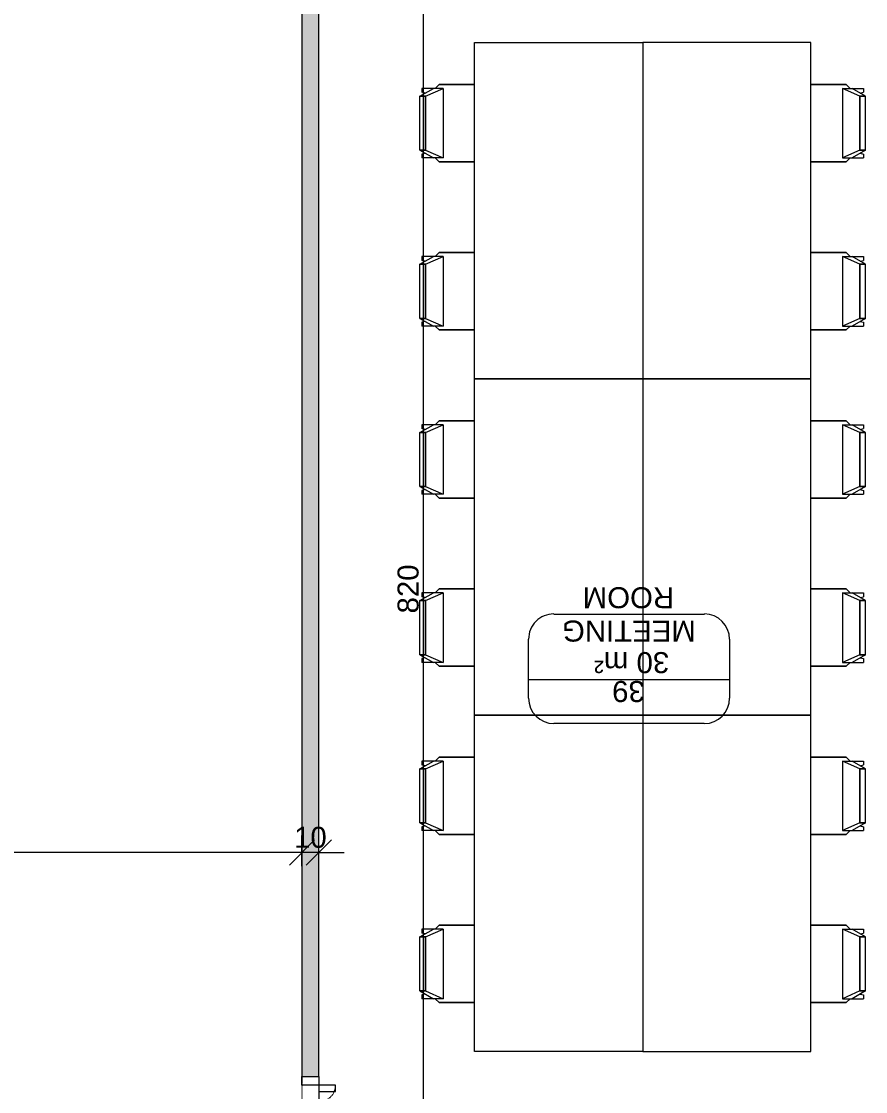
# Model space of a CAD drawing. Header units: centimetres. Extents: x -5566 to 5867, y -120 to 4683.
# Drawn here: x -2534 to -2033, y 1922 to 2558 of the extents above; entities that cross this region are included whole.
import ezdxf

# ---------------------------------------------------------------- set-up
doc = ezdxf.new("R2010")
doc.units = ezdxf.units.CM
doc.linetypes.add('Dash', pattern=[0.6, 0.3, -0.3])
for name, color, linetype, lineweight in [('A-ANNO-DIMS', 211, 'Continuous', 5), ('A-AREA-IDEN', 2, 'Continuous', 5), ('A-DOOR', 31, 'Continuous', 13), ('A-DOOR-FRAM', 31, 'Continuous', 15), ('A-DOOR-HDLN', 31, 'Dash', 15), ('A-WALL-PATT', 111, 'Continuous', 20), ('G-IMPT', 8, 'Continuous', 13), ('I-FURN', 30, 'Continuous', 13), ('I-WALL', 2, 'Continuous', 13)]:
    doc.layers.add(name, color=color, linetype=linetype, lineweight=lineweight)
doc.styles.add('Arial', font='arial.ttf', dxfattribs={"height": 12.5})
doc.dimstyles.new('100_200_2_5mm_Arial_cm', dxfattribs={"dimscale": 30.48, "dimtxt": 12.753242, "dimasz": 0.492126, "dimexe": 0.328084, "dimexo": 0.0625, "dimgap": 0.082021, "dimtad": 1, "dimdec": 0, "dimzin": 0, "dimdsep": 46, "dimtxsty": 'Arial', "dimblk1": 'OBLIQUE', "dimblk2": 'OBLIQUE', "dimsah": 1, "dimcen": 0.09, "dimdle": 0.328084, "dimazin": 0, "dimtfac": 1, "dimtdec": 4, "dimtix": 1, "dimtmove": 0, "dimatfit": 3, "dimfxl": 0.328084, "dimfxlon": 1, "dimtvp": 1, "dimtolj": 1, "dimtzin": 0, "dimlwd": 15, "dimlwe": 15, "dimarcsym": 2})

# ---------------------------------------------------------------- blocks, each defined once
blk = doc.blocks.new('AR_Ext_Alum_Dbl_Hinge - W100H240-1562665-Level _9_00')
at = {"layer": 'A-DOOR', "lineweight": 15}
for p, q in [((41.2, 5), (41.2, 85)), ((41.2, 85), (45, 85)), ((45, 85), (45, 5)), ((-41.2, 15), (-45, 15)), ((-45, 15), (-45, 5)), ((-41.2, 5), (-41.2, 15)), ((45, 5), (41.2, 5))]:
    blk.add_line(p, q, dxfattribs=at)
at = {"layer": 'A-DOOR'}
for p, q in [((-50, 5), (-45, 5)), ((-45, 5), (-45, -5)), ((-45, -5), (-50, -5))]:
    blk.add_line(p, q, dxfattribs=at)
at = {"layer": 'A-DOOR', "linetype": 'Dash'}
for centre, radius, start, end in [((45, 5), 80, 90, 180), ((-45, 5), 10, 0, 90)]:
    blk.add_arc(centre, radius, start, end, dxfattribs=at)
at = {"layer": 'A-DOOR-FRAM', "lineweight": 13}
blk.add_line((-45, 5), (45, 5), dxfattribs=at)
at = {"layer": 'A-DOOR-FRAM'}
for p, q in [((45, -5), (45, 5)), ((45, 5), (50, 5)), ((50, -5), (45, -5))]:
    blk.add_line(p, q, dxfattribs=at)
at = {"layer": 'A-DOOR-HDLN'}
for p, q in [((-50, 5), (50, 5)), ((-50, -5), (50, -5))]:
    blk.add_line(p, q, dxfattribs=at)
blk = doc.blocks.new('AR_FUR_Table_Rec - L200xW100-373952-Level _9_00')
at = {"layer": 'I-FURN'}
for p, q in [((100, 50), (-100, 50)), ((-100, 50), (-100, -50)), ((100, -50), (100, 50)), ((-100, -50), (100, -50))]:
    blk.add_line(p, q, dxfattribs=at)
blk = doc.blocks.new('AR_FUR_Table_Rec - L200xW100-1218414-Level _9_00')
at = {"layer": 'I-FURN'}
for p, q in [((-100, 50), (100, 50)), ((-100, -50), (-100, 50)), ((100, 50), (100, -50)), ((100, -50), (-100, -50))]:
    blk.add_line(p, q, dxfattribs=at)
blk = doc.blocks.new('AR_FUR_Chair_Armless - 12ZSTG16_dwg-385050-Level _9_00')
at = {"layer": 'G-IMPT', "lineweight": 5}
for p, q in [((-57.45, 16.09), (-49.41, 20.68)), ((-57.45, 16.09), (-49.41, 20.68)), ((-56.3, 20.68), (-56.3, 18.38)), ((-49.41, 20.68), (-56.3, 20.68)), ((-54.01, 16.09), (-43.66, 20.68)), ((-54.01, 16.09), (-43.66, 20.68)), ((-43.66, 20.68), (-49.41, 20.68)), ((-48.26, 20.68), (-45.96, 22.98)), ((-45.96, 22.98), (-48.26, 20.68)), ((-45.96, 22.98), (-25, 22.98)), ((-25, 22.98), (-45.96, 22.98)), ((-43.66, 20.68), (-43.66, -20.68)), ((-57.45, -16.09), (-57.45, 16.09)), ((-57.45, 16.09), (-54.01, 16.09)), ((-57.45, -16.09), (-57.45, 16.09)), ((-54.01, 16.09), (-57.45, 16.09)), ((-54.3, 17.89), (-56.3, 18.38)), ((-54.01, -16.09), (-54.01, 16.09)), ((-54.01, 16.09), (-54.01, -16.09)), ((-57.45, -16.09), (-54.01, -16.09)), ((-57.45, -16.09), (-49.41, -20.68)), ((-54.01, -16.09), (-57.45, -16.09)), ((-57.45, -16.09), (-49.41, -20.68)), ((-54.3, -17.89), (-56.3, -18.38)), ((-56.3, -18.38), (-56.3, -20.68)), ((-54.01, -16.09), (-43.66, -20.68)), ((-54.01, -16.09), (-43.66, -20.68)), ((-49.41, -20.68), (-56.3, -20.68)), ((-43.66, -20.68), (-49.41, -20.68)), ((-45.96, -22.98), (-48.26, -20.68)), ((-45.96, -22.98), (-48.26, -20.68)), ((-45.96, -22.98), (-25, -22.98)), ((-25, -22.98), (-45.96, -22.98))]:
    blk.add_line(p, q, dxfattribs=at)
blk = doc.blocks.new('AR_FUR_Chair_Armless - AR_FUR_Chair_Armless-385056-Level _9_00')
blk.add_blockref('AR_FUR_Chair_Armless - 12ZSTG16_dwg-385050-Level _9_00', (0, 0))
blk = doc.blocks.new('AR_FUR_Chair_Armless - AR_FUR_Chair_Armless-1211962-Level _9_00')
at = {"extrusion": (0, 0, -1), "zscale": -1, "rotation": 180}
blk.add_blockref('AR_FUR_Chair_Armless - 12ZSTG16_dwg-385050-Level _9_00', (0, 0), dxfattribs=at)
blk = doc.blocks.new('_Oblique')
at = {"color": 0, "linetype": 'ByBlock', "lineweight": -2}
blk.add_line((-0.5, -0.5), (0.5, 0.5), dxfattribs=at)
blk = doc.blocks.new('DIMBLOCK7-Level _9_00')
at = {"layer": 'A-ANNO-DIMS', "color": 0, "lineweight": 15, "transparency": 16777216}
for p, q in [((-2295.48, 2640.49), (-2295.48, 1800.49)), ((-2287.39, 2630.49), (-2305.48, 2630.49)), ((-2287.39, 1810.49), (-2305.48, 1810.49))]:
    blk.add_line(p, q, dxfattribs=at)
at = {"layer": 'Defpoints', "color": 0, "transparency": 16777216}
for p in [(-2285.48, 2630.49), (-2295.48, 1810.49), (-2285.48, 1810.49)]:
    blk.add_point(p, dxfattribs=at)
at = {"layer": 'A-ANNO-DIMS', "color": 0, "lineweight": 15, "transparency": 16777216, "xscale": 15, "yscale": 15, "zscale": 15}
for p, rotation in [((-2295.48, 2630.49), 90), ((-2295.48, 1810.49), 270)]:
    blk.add_blockref('_Oblique', p, dxfattribs=dict(at, rotation=rotation))
at = {"layer": 'A-ANNO-DIMS', "color": 0, "lineweight": 15, "transparency": 16777216, "insert": (-2304.37, 2220.49), "char_height": 12.5, "width": 34.6103, "attachment_point": 5, "rotation": 90, "style": 'Arial'}
blk.add_mtext('\\A1;820', dxfattribs=at)
blk = doc.blocks.new('AR_TAG_Room - Room_Number_Area-320731-Level _9_00')
at = {"layer": 'A-AREA-IDEN'}
for p, q in [((-0.893, 0.519), (0.893, 0.519)), ((-1.195, 0), (-1.195, 0.217)), ((1.195, 0.217), (1.195, 0)), ((-1.195, -0.485), (-1.195, 0)), ((-1.195, 0), (1.195, 0)), ((1.195, 0), (1.195, -0.485)), ((0.895, -0.784), (-0.895, -0.784))]:
    blk.add_line(p, q, dxfattribs=at)
for centre, radius, start, end in [((-0.893, 0.217), 0.302, 90, 180), ((0.893, 0.217), 0.302, 0, 90), ((-0.895, -0.485), 0.3, 180, 270), ((0.895, -0.485), 0.3, 270, 0)]:
    blk.add_arc(centre, radius, start, end, dxfattribs=at)
blk = doc.blocks.new('DIMBLOCK26-Level _9_00')
at = {"layer": 'A-ANNO-DIMS', "color": 0, "lineweight": 15, "transparency": 16777216}
for p, q in [((-2367.5, 2055.73), (-2367.5, 2073.82)), ((-2357.5, 2055.73), (-2357.5, 2073.82)), ((-2367.5, 2063.82), (-2382.5, 2063.82)), ((-2357.5, 2063.82), (-2367.5, 2063.82)), ((-2357.5, 2063.82), (-2342.5, 2063.82))]:
    blk.add_line(p, q, dxfattribs=at)
at = {"layer": 'Defpoints', "color": 0, "transparency": 16777216}
for p in [(-2367.5, 2063.82), (-2367.5, 2053.82), (-2357.5, 2053.82)]:
    blk.add_point(p, dxfattribs=at)
at = {"layer": 'A-ANNO-DIMS', "color": 0, "lineweight": 15, "transparency": 16777216, "xscale": 15, "yscale": 15, "zscale": 15}
blk.add_blockref('_Oblique', (-2367.5, 2063.82), dxfattribs=at)
at = {"layer": 'A-ANNO-DIMS', "color": 0, "lineweight": 15, "transparency": 16777216, "xscale": 15, "yscale": 15, "zscale": 15, "rotation": 180}
blk.add_blockref('_Oblique', (-2357.5, 2063.82), dxfattribs=at)
at = {"layer": 'A-ANNO-DIMS', "color": 0, "lineweight": 15, "transparency": 16777216, "insert": (-2362.5, 2072.71), "char_height": 12.5, "width": 23.0736, "attachment_point": 5, "style": 'Arial'}
blk.add_mtext('\\A1;10', dxfattribs=at)
blk = doc.blocks.new('DIMBLOCK27-Level _9_00')
at = {"layer": 'A-ANNO-DIMS', "color": 0, "lineweight": 15, "transparency": 16777216}
for p, q in [((-3117.5, 2055.73), (-3117.5, 2073.82)), ((-2367.5, 2055.73), (-2367.5, 2073.82)), ((-2357.5, 2063.82), (-3127.5, 2063.82))]:
    blk.add_line(p, q, dxfattribs=at)
at = {"layer": 'Defpoints', "color": 0, "transparency": 16777216}
for p in [(-3117.5, 2063.82), (-3117.5, 2053.82), (-2367.5, 2053.82)]:
    blk.add_point(p, dxfattribs=at)
at = {"layer": 'A-ANNO-DIMS', "color": 0, "lineweight": 15, "transparency": 16777216, "xscale": 15, "yscale": 15, "zscale": 15, "rotation": 180}
blk.add_blockref('_Oblique', (-3117.5, 2063.82), dxfattribs=at)
at = {"layer": 'A-ANNO-DIMS', "color": 0, "lineweight": 15, "transparency": 16777216, "xscale": 15, "yscale": 15, "zscale": 15}
blk.add_blockref('_Oblique', (-2367.5, 2063.82), dxfattribs=at)
at = {"layer": 'A-ANNO-DIMS', "color": 0, "lineweight": 15, "transparency": 16777216, "insert": (-2742.5, 2072.71), "char_height": 12.5, "width": 34.6103, "attachment_point": 5, "style": 'Arial'}
blk.add_mtext('\\A1;750', dxfattribs=at)

msp = doc.modelspace()

# ---------------------------------------------------------------- hatches: boundary and pattern name
at = {"layer": 'A-WALL-PATT', "lineweight": 13}
h = msp.add_hatch(color=256, dxfattribs=at)
h.paths.add_polyline_path([(-2367.5, 2828.83), (-2367.5, 1930.49), (-2357.5, 1930.49), (-2357.5, 3035.49), (-2367.5, 3035.49)], flags=0)
h.paths.add_polyline_path([(-2367.5, 1800.49), (-2357.5, 1800.49), (-2357.5, 1830.49), (-2367.5, 1830.49), (-2367.5, 1810.49)], flags=0)
h.paths.add_polyline_path([(-2367.5, 3529.48), (-2367.5, 3335.49), (-2357.5, 3335.49), (-2357.5, 3730.49), (-2367.5, 3730.49)], flags=0)
h.paths.add_polyline_path([(-2367.5, 3235.49), (-2367.5, 3135.49), (-2357.5, 3135.49), (-2357.5, 3235.49)], flags=0)

# ---------------------------------------------------------------- linework, layer by layer
at = {"layer": 'I-WALL', "lineweight": 20}
for p, q in [((-2367.5, 3035.49), (-2367.5, 1930.49)), ((-2357.5, 1930.49), (-2357.5, 2630.49)), ((-2367.5, 1930.49), (-2357.5, 1930.49))]:
    msp.add_line(p, q, dxfattribs=at)

# ---------------------------------------------------------------- block references
at = {"layer": 'A-AREA-IDEN', "xscale": 49.99999999999998, "yscale": 49.99999999999998, "zscale": 49.99999999999998, "rotation": 180}
msp.add_blockref('AR_TAG_Room - Room_Number_Area-320731-Level _9_00', (-2173.09, 2166.37), dxfattribs=at)
at = {"layer": 'A-DOOR', "rotation": 270}
msp.add_blockref('AR_Ext_Alum_Dbl_Hinge - W100H240-1562665-Level _9_00', (-2362.5, 1880.49), dxfattribs=at)
at = {"layer": 'I-FURN'}
for name, p, rotation in [('AR_FUR_Table_Rec - L200xW100-1218414-Level _9_00', (-2215, 2445.49), 270), ('AR_FUR_Table_Rec - L200xW100-373952-Level _9_00', (-2115, 2445.49), 270), ('AR_FUR_Chair_Armless - AR_FUR_Chair_Armless-1211962-Level _9_00', (-2090, 2497.49), 180.0000000000011), ('AR_FUR_Chair_Armless - AR_FUR_Chair_Armless-1211962-Level _9_00', (-2090, 2397.49), 180.0000000000011), ('AR_FUR_Table_Rec - L200xW100-1218414-Level _9_00', (-2215, 2245.49), 270), ('AR_FUR_Table_Rec - L200xW100-373952-Level _9_00', (-2115, 2245.49), 270), ('AR_FUR_Chair_Armless - AR_FUR_Chair_Armless-1211962-Level _9_00', (-2090, 2297.49), 180.0000000000011), ('AR_FUR_Chair_Armless - AR_FUR_Chair_Armless-1211962-Level _9_00', (-2090, 2197.49), 180.0000000000011), ('AR_FUR_Table_Rec - L200xW100-1218414-Level _9_00', (-2215, 2045.49), 270), ('AR_FUR_Table_Rec - L200xW100-373952-Level _9_00', (-2115, 2045.49), 270), ('AR_FUR_Chair_Armless - AR_FUR_Chair_Armless-1211962-Level _9_00', (-2090, 2097.49), 180.0000000000011), ('AR_FUR_Chair_Armless - AR_FUR_Chair_Armless-1211962-Level _9_00', (-2090, 1997.49), 180.0000000000011)]:
    msp.add_blockref(name, p, dxfattribs=dict(at, rotation=rotation))
for p in [(-2240, 2497.49), (-2240, 2397.49), (-2240, 2297.49), (-2240, 2197.49), (-2240, 2097.49), (-2240, 1997.49)]:
    msp.add_blockref('AR_FUR_Chair_Armless - AR_FUR_Chair_Armless-385056-Level _9_00', p, dxfattribs=at)

# ---------------------------------------------------------------- texts
at = {"layer": 'A-AREA-IDEN', "char_height": 12.5, "attachment_point": 1, "rotation": 180, "style": 'Arial'}
for s, insert, width in [('ROOM', (-2146.34, 2209.04), 65.3375), ('MEETING', (-2133.44, 2189.2), 96.2025), ('30 m²', (-2149.26, 2170.43), 54.5147), ('39', (-2163.72, 2153.24), 23.2489)]:
    msp.add_mtext(s, dxfattribs=dict(at, insert=insert, width=width))

# ---------------------------------------------------------------- dimensions: what is measured, and where the dimension line sits
at = {"layer": 'A-ANNO-DIMS', "lineweight": 15}
dim = msp.add_linear_dim(base=(-2295.48, 1810.49), p1=(-2285.48, 2630.49), p2=(-2285.48, 1810.49), angle=270, dimstyle='100_200_2_5mm_Arial_cm', override={"dimpost": '<>', "dimfxl": 820}, dxfattribs=at)
dim.commit()
dim.dimension.update_dxf_attribs({"geometry": 'DIMBLOCK7-Level _9_00', "text_midpoint": (-2304.37, 2220.49)})
for base, p1, p2, override, picture, middle in [((-3117.5, 2063.82), (-2367.5, 2053.82), (-3117.5, 2053.82), {"dimpost": '<>', "dimfxl": 750}, 'DIMBLOCK27-Level _9_00', (-2742.5, 2072.71)), ((-2367.5, 2063.82), (-2357.5, 2053.82), (-2367.5, 2053.82), {"dimpost": '<>', "dimfxl": 10}, 'DIMBLOCK26-Level _9_00', (-2362.5, 2072.71))]:
    dim = msp.add_linear_dim(base=base, p1=p1, p2=p2, dimstyle='100_200_2_5mm_Arial_cm', override=override, dxfattribs=at)
    dim.commit()
    dim.dimension.update_dxf_attribs({"geometry": picture, "text_midpoint": middle})

doc.saveas('drawing.dxf')
